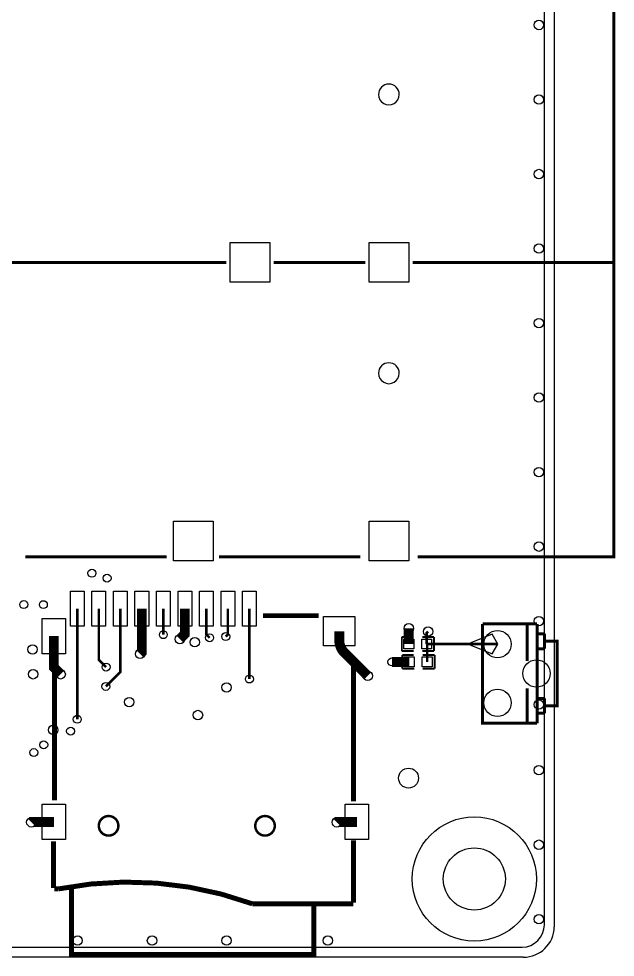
# Model space of a CAD drawing. Extents: x -17 to 168, y 0 to 127.
# Drawn here: x 137.61 to 168.12, y 0 to 47.98 of the extents above; entities that cross this region are included whole.
import ezdxf

# ---------------------------------------------------------------- set-up
doc = ezdxf.new("R2010")
doc.units = 0
doc.header["$MEASUREMENT"] = 0
doc.layers.get('0').update_dxf_attribs({"linetype": 'CONTINUOUS'})
for name, color, linetype in [('BG_OUTLINE', 130, 'CONTINUOUS'), ('ET_TOP', 123, 'CONTINUOUS'), ('PG_SILKSCREEN_TOP', 123, 'CONTINUOUS'), ('PIN_TOP', 4, 'CONTINUOUS'), ('RKI_ALL', 140, 'CONTINUOUS'), ('VC_TOP', 131, 'CONTINUOUS')]:
    doc.layers.add(name, color=color, linetype=linetype)

msp = doc.modelspace()

# ---------------------------------------------------------------- linework, layer by layer
at = {"linetype": 'Continuous'}
msp.add_circle((160.909, 4.001795), 1.5875, dxfattribs=at)
at = {"layer": 'BG_OUTLINE'}
for points in [[(164.999695, 113.44021), (164.99967, 1.552448)], [(163.412932, 0), (0.948436, 0)]]:
    msp.add_lwpolyline(points, dxfattribs=at)
for points in [[(157.072101, 44.108395, 1), (156.005251, 44.108345, 1)], [(157.072101, 29.858487, 1), (156.005251, 29.858437, 1)], [(142.701797, 6.719291, 1), (141.704035, 6.719341, 1)], [(150.701807, 6.719291, 1), (149.703993, 6.719341, 1)]]:
    msp.add_lwpolyline(points, format="xyb", close=True, dxfattribs=at)
msp.add_lwpolyline([(163.409376, 0, 0.407225), (164.99967, 1.552702)], format="xyb", dxfattribs=at)
at = {"layer": 'ET_TOP'}
for points, const_width in [([(140.602691, 17.819395), (140.602691, 12.166905)], 0.127), ([(142.0749, 14.834895), (141.70279, 15.207005), (141.70279, 17.819395)], 0.127), ([(142.802889, 17.819395), (142.802889, 14.584909), (142.0622, 13.844295)], 0.127), ([(143.902709, 17.819395), (143.902709, 15.595905), (143.8148, 15.507995)], 0.508), ([(145.002809, 17.819395), (145.002809, 16.491712)], 0.127), ([(146.102807, 17.819395), (146.102807, 16.526002), (145.8468, 16.269995)], 0.508), ([(147.202906, 17.819395), (147.202906, 16.501389), (147.3708, 16.333495)], 0.127), ([(148.302701, 17.819395), (148.302701, 16.503396), (148.1963, 16.396995)], 0.127), ([(149.4028, 17.819395), (149.4028, 14.225295)], 0.127), ([(157.5562, 16.015995), (157.5562, 16.816095)], 0.508), ([(139.402795, 16.419398), (139.402795, 14.814601), (139.7508, 14.466595)], 0.508), ([(158.4706, 16.015995), (158.4706, 16.574795), (158.5468, 16.650995)], 0.127), ([(158.496, 15.101595), (158.496, 15.990595), (158.4706, 16.015995)], 0.127), ([(158.4706, 16.015995), (162.078899, 16.015995), (162.0901, 16.004794)], 0.127), ([(157.5816, 15.101595), (156.6926, 15.101595)], 0.508), ([(139.402795, 6.919493), (138.274298, 6.919493), (138.2522, 6.897395)], 0.508), ([(154.902891, 6.919493), (153.895298, 6.919493), (153.8732, 6.897395)], 0.508)]:
    msp.add_lwpolyline(points, dxfattribs=dict(at, const_width=const_width))
at = {"layer": 'ET_TOP', "const_width": 0.508}
msp.add_lwpolyline([(154.002689, 16.669283), (154.002689, 16.200907, 0.198921), (154.262049, 15.574747), (155.453588, 14.383309)], format="xyb", dxfattribs=at)
at = {"layer": 'ET_TOP'}
msp.add_lwpolyline([(160.732191, 15.957296), (161.823095, 15.505913), (162.105797, 16.004489), (161.823908, 16.509492), (160.733003, 16.074898, 0.672023)], format="xyb", close=True, dxfattribs=at)
at = {"layer": 'PG_SILKSCREEN_TOP'}
for points, const_width in [([(168.038805, 79.078303), (168.038805, 20.478496), (158.005805, 20.478496)], 0.1524), ([(148.226805, 35.528504), (136.542805, 35.528504)], 0.1524), ([(155.338805, 35.528504), (150.639805, 35.528504)], 0.1524), ([(168.038805, 35.502596), (168.012897, 35.528504), (157.751805, 35.528504)], 0.1524), ([(145.178805, 20.478496), (137.939805, 20.478496)], 0.1524), ([(155.084805, 20.478496), (147.845805, 20.478496)], 0.1524), ([(150.102291, 17.463795), (152.947091, 17.463795)], 0.254), ([(161.3281, 17.044695), (161.3281, 11.964695), (164.1221, 11.964695)], 0.1524), ([(164.1221, 17.044695), (161.3281, 17.044695)], 0.1524), ([(163.6141, 17.044695), (163.6141, 15.139695)], 0.1524), ([(164.1221, 17.044695), (164.1221, 11.964695)], 0.1524), ([(157.2006, 16.371595), (157.7848, 16.371595)], 0.1016), ([(157.2006, 15.660395), (157.2006, 16.371595)], 0.1016), ([(158.8516, 16.371595), (158.242, 16.371595)], 0.1016), ([(158.8516, 15.660395), (158.8516, 16.371595)], 0.1016), ([(164.1221, 16.536695), (164.5031, 16.536695)], 0.1524), ([(164.5031, 15.774695), (164.5031, 16.536695)], 0.1524), ([(164.1221, 15.774695), (164.5031, 15.774695)], 0.1524), ([(164.5031, 16.155695), (165.1381, 16.155695), (165.1381, 12.853695), (164.5031, 12.853695)], 0.1524), ([(139.434291, 15.380995), (139.434291, 8.014995)], 0.254), ([(157.8102, 15.660395), (157.2006, 15.660395)], 0.1016), ([(157.226, 14.745995), (157.226, 15.457195)], 0.1016), ([(157.226, 15.457195), (157.8102, 15.457195)], 0.1016), ([(158.8516, 15.660395), (158.242, 15.660395)], 0.1016), ([(158.877, 15.457195), (158.2674, 15.457195)], 0.1016), ([(158.877, 14.745995), (158.877, 15.457195)], 0.1016), ([(154.725091, 15.076195), (154.725091, 7.964195)], 0.254), ([(157.8356, 14.745995), (157.226, 14.745995)], 0.1016), ([(158.877, 14.745995), (158.2674, 14.745995)], 0.1016), ([(163.6141, 11.964695), (163.6141, 13.742695)], 0.1524), ([(164.1221, 13.234695), (164.5031, 13.234695)], 0.1524), ([(164.5031, 12.472695), (164.5031, 13.234695)], 0.1524), ([(164.1221, 12.472695), (164.5031, 12.472695)], 0.1524), ([(139.383491, 5.932195), (139.383491, 3.544595)], 0.254), ([(154.725091, 5.982995), (154.725091, 2.782595)], 0.254), ([(152.654, 2.757195), (152.7048, 2.706395), (152.7048, 0.140995), (140.3096, 0.140995), (140.3096, 3.569995), (140.3604, 3.620795)], 0.254), ([(149.556699, 2.731795), (154.725091, 2.731795)], 0.254)]:
    msp.add_lwpolyline(points, dxfattribs=dict(at, const_width=const_width))
at = {"layer": 'PG_SILKSCREEN_TOP', "const_width": 0.127}
for points in [[(142.702788, 6.719291, 1), (141.703044, 6.719341, 1)], [(150.702797, 6.719291, 1), (149.703003, 6.719341, 1)]]:
    msp.add_lwpolyline(points, format="xyb", close=True, dxfattribs=at)
at = {"layer": 'PG_SILKSCREEN_TOP', "const_width": 0.254}
msp.add_lwpolyline([(139.434291, 3.493795), (139.637491, 3.493795, -0.136474), (149.556699, 2.731795)], format="xyb", dxfattribs=at)
at = {"layer": 'PIN_TOP'}
for points in [[(148.422893, 36.544504), (150.454893, 36.544504), (150.454893, 34.512504), (148.422893, 34.512504)], [(155.522701, 36.544504), (157.554701, 36.544504), (157.554701, 34.512504), (155.522701, 34.512504)], [(145.522696, 22.294621), (147.554696, 22.294621), (147.554696, 20.262621), (145.522696, 20.262621)], [(155.522701, 22.294621), (157.554701, 22.294621), (157.554701, 20.262621), (155.522701, 20.262621)], [(140.252679, 16.919346), (140.252679, 18.719444), (140.952677, 18.719444), (140.952677, 16.919346)], [(141.352778, 16.919346), (141.352778, 18.719444), (142.052777, 18.719444), (142.052777, 16.919346)], [(142.452877, 16.919346), (142.452877, 18.719444), (143.152876, 18.719444), (143.152876, 16.919346)], [(143.552697, 16.919346), (143.552697, 18.719444), (144.252696, 18.719444), (144.252696, 16.919346)], [(144.652797, 16.919346), (144.652797, 18.719444), (145.352795, 18.719444), (145.352795, 16.919346)], [(145.752795, 16.919346), (145.752795, 18.719444), (146.452793, 18.719444), (146.452793, 16.919346)], [(146.852894, 16.919346), (146.852894, 18.719444), (147.552893, 18.719444), (147.552893, 16.919346)], [(147.952689, 16.919346), (147.952689, 18.719444), (148.652687, 18.719444), (148.652687, 16.919346)], [(149.052788, 16.919346), (149.052788, 18.719444), (149.752787, 18.719444), (149.752787, 16.919346)], [(138.802847, 15.519349), (138.802847, 17.319447), (140.002743, 17.319447), (140.002743, 15.519349)], [(153.202742, 15.919221), (153.202742, 17.41932), (154.802637, 17.41932), (154.802637, 15.919221)], [(157.8102, 16.269995), (157.8102, 15.761995), (157.3022, 15.761995), (157.3022, 16.269995)], [(158.7246, 16.269995), (158.7246, 15.761995), (158.2166, 15.761995), (158.2166, 16.269995)], [(157.8356, 15.355595), (157.8356, 14.847595), (157.3276, 14.847595), (157.3276, 15.355595)], [(158.75, 15.355595), (158.75, 14.847595), (158.242, 14.847595), (158.242, 15.355595)], [(138.802847, 6.019444), (138.802847, 7.819542), (140.002743, 7.819542), (140.002743, 6.019444)], [(154.302943, 6.019444), (154.302943, 7.819542), (155.502839, 7.819542), (155.502839, 6.019444)]]:
    msp.add_lwpolyline(points, close=True, dxfattribs=at)
for centre, radius in [((162.0901, 16.004794), 0.6985), ((164.090096, 14.504695), 0.6985), ((162.0901, 13.004597), 0.6985), ((157.5435, 9.157995), 0.508), ((160.909, 4.001795), 3.175)]:
    msp.add_circle(centre, radius, dxfattribs=at)
at = {"layer": 'RKI_ALL'}
msp.add_lwpolyline([(1.538478, 0.508), (163.357001, 0.508, 0.409108), (164.491695, 1.662684), (164.491695, 113.370131, 0.402936), (163.32581, 114.491795), (2.225802, 114.491795, 0.392301), (0.508, 112.639348), (0.508, 1.476756, 0.396248)], format="xyb", close=True, dxfattribs=at)
at = {"layer": 'VC_TOP'}
for centre, radius in [((164.211, 47.664395), 0.2413), ((164.211, 43.854395), 0.2413), ((164.211, 40.044395), 0.2413), ((164.211, 36.234395), 0.2413), ((164.211, 32.424395), 0.2413), ((164.211, 28.614395), 0.2413), ((164.211, 24.804395), 0.2413), ((164.211, 20.994395), 0.2413), ((141.351, 19.635495), 0.2032), ((142.1257, 19.381495), 0.2032), ((137.865891, 18.029911), 0.2032), ((138.865889, 18.026609), 0.2032), ((164.211, 17.184395), 0.2413), ((157.5562, 16.816095), 0.2413), ((158.5468, 16.650995), 0.2413), ((145.002809, 16.491712), 0.2032), ((145.8468, 16.269995), 0.2413), ((146.6088, 16.104895), 0.2413), ((147.3708, 16.333495), 0.2032), ((148.1963, 16.396995), 0.2032), ((138.3157, 15.736595), 0.2413), ((143.8148, 15.507995), 0.2413), ((142.0749, 14.834895), 0.2032), ((156.6926, 15.101595), 0.2032), ((138.3411, 14.466595), 0.2413), ((139.7508, 14.466595), 0.2413), ((149.4028, 14.225295), 0.2032), ((155.453588, 14.383309), 0.2413), ((142.0622, 13.844295), 0.2032), ((148.2344, 13.793495), 0.2413), ((143.256, 13.044195), 0.2413), ((164.211, 12.917195), 0.2413), ((146.7739, 12.383795), 0.2413), ((140.602691, 12.166905), 0.2032), ((139.365711, 11.625809), 0.2413), ((140.2588, 11.558295), 0.2032), ((138.8872, 10.859795), 0.2032), ((138.3792, 10.466095), 0.2032), ((164.211, 9.564395), 0.2413), ((138.2522, 6.897395), 0.2413), ((153.8732, 6.897395), 0.2413), ((164.211, 5.754395), 0.2413), ((164.211, 1.944395), 0.2413), ((140.6144, 0.852195), 0.2413), ((144.4244, 0.852195), 0.2413), ((148.2344, 0.852195), 0.2413), ((153.416, 0.852195), 0.2413)]:
    msp.add_circle(centre, radius, dxfattribs=at)

doc.saveas('drawing.dxf')
